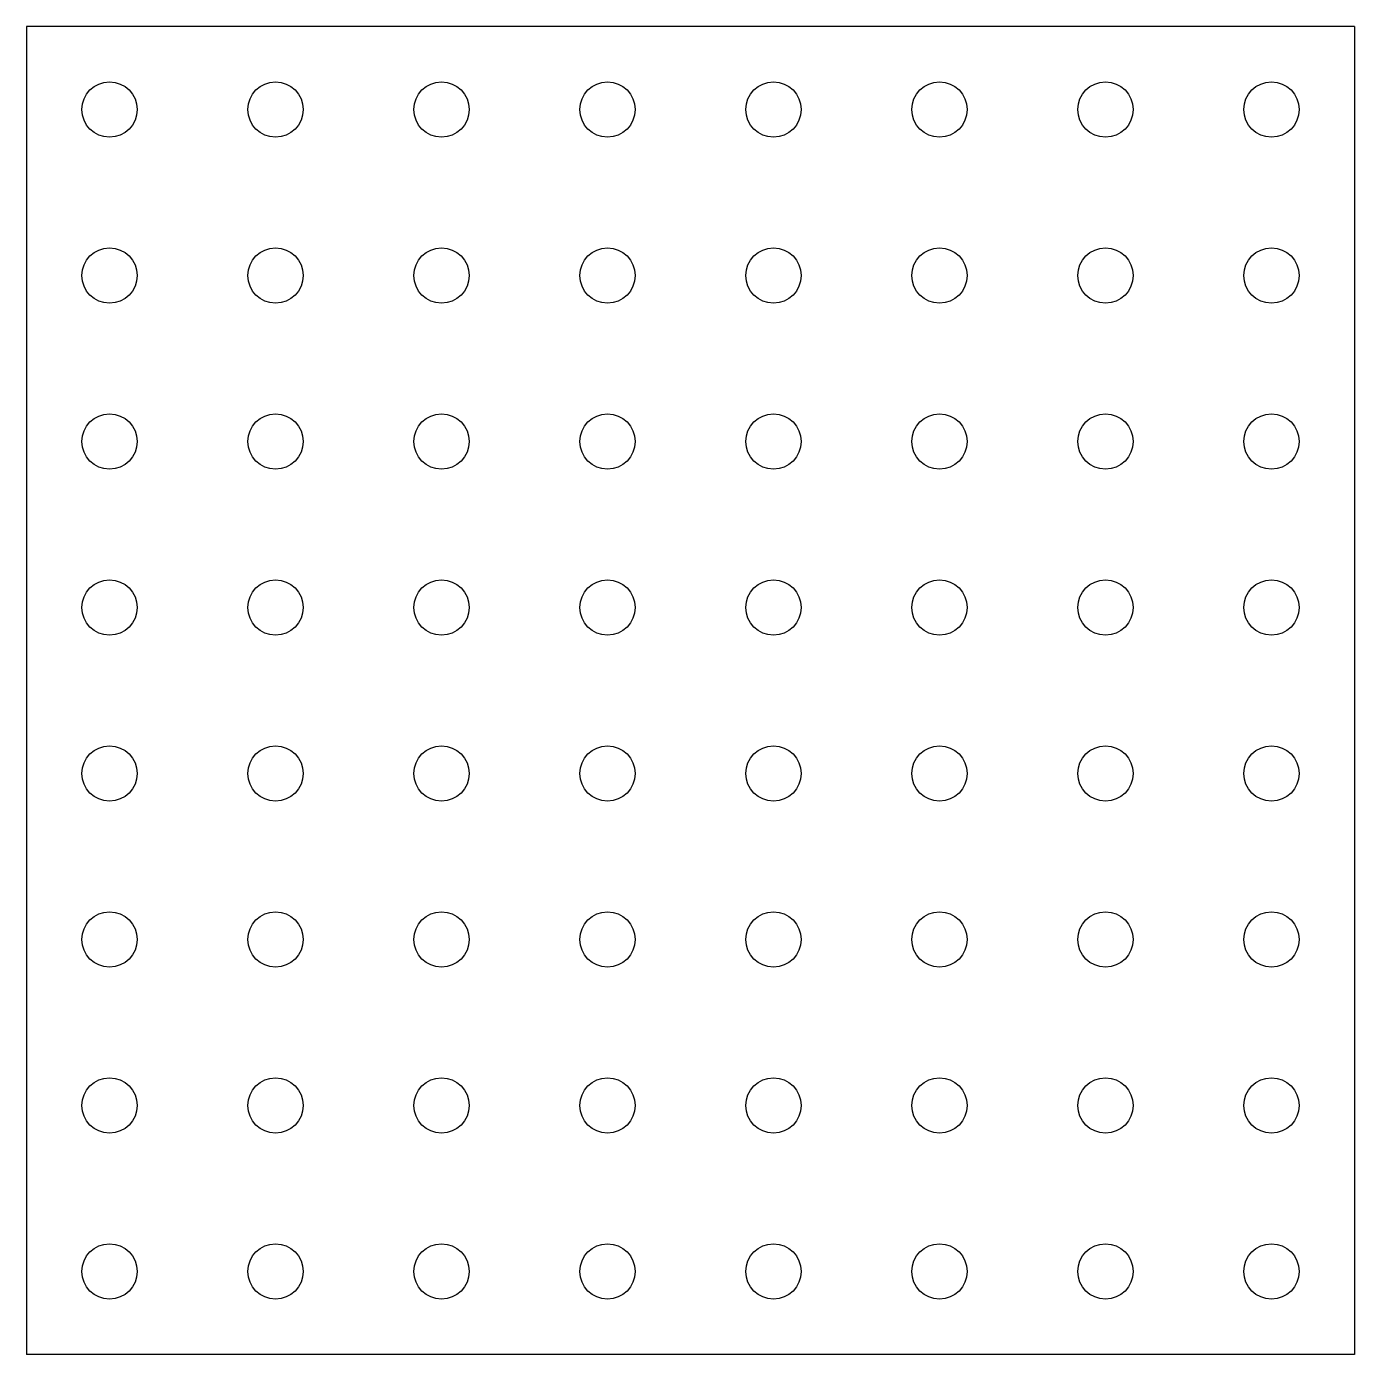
# Model space of a CAD drawing. Header units: millimetres. Extents: x 7.9 to 79.9, y 145.5 to 217.5.
import ezdxf

# ---------------------------------------------------------------- set-up
doc = ezdxf.new("R2010")
doc.units = ezdxf.units.MM
doc.layers.add('Default', color=7, linetype='Continuous')

# ---------------------------------------------------------------- blocks, each defined once
blk = doc.blocks.new('SE1')
at = {"layer": 'Default', "color": 7, "linetype": 'Continuous'}
for centre in [(66.443, 213.024), (75.443, 213.024), (66.443, 204.024), (75.443, 204.024)]:
    blk.add_circle(centre, 1.5, dxfattribs=at)
blk = doc.blocks.new('SE2')
at = {"layer": 'Default', "color": 7, "linetype": 'Continuous'}
for centre in [(48.443, 213.024), (57.443, 213.024), (48.443, 204.024), (57.443, 204.024)]:
    blk.add_circle(centre, 1.5, dxfattribs=at)
blk = doc.blocks.new('SE3')
at = {"layer": 'Default', "color": 7, "linetype": 'Continuous'}
for centre in [(30.443, 213.024), (39.443, 213.024), (30.443, 204.024), (39.443, 204.024)]:
    blk.add_circle(centre, 1.5, dxfattribs=at)
blk = doc.blocks.new('SE4')
at = {"layer": 'Default', "color": 7, "linetype": 'Continuous'}
for centre in [(12.443, 213.024), (21.443, 213.024), (12.443, 204.024), (21.443, 204.024)]:
    blk.add_circle(centre, 1.5, dxfattribs=at)
blk = doc.blocks.new('SE5')
at = {"layer": 'Default', "color": 7, "linetype": 'Continuous'}
for centre in [(66.443, 195.024), (75.443, 195.024), (66.443, 186.024), (75.443, 186.024)]:
    blk.add_circle(centre, 1.5, dxfattribs=at)
blk = doc.blocks.new('SE6')
at = {"layer": 'Default', "color": 7, "linetype": 'Continuous'}
for centre in [(48.443, 195.024), (57.443, 195.024), (48.443, 186.024), (57.443, 186.024)]:
    blk.add_circle(centre, 1.5, dxfattribs=at)
blk = doc.blocks.new('SE7')
at = {"layer": 'Default', "color": 7, "linetype": 'Continuous'}
for centre in [(30.443, 195.024), (39.443, 195.024), (30.443, 186.024), (39.443, 186.024)]:
    blk.add_circle(centre, 1.5, dxfattribs=at)
blk = doc.blocks.new('SE8')
at = {"layer": 'Default', "color": 7, "linetype": 'Continuous'}
for centre in [(12.443, 195.024), (21.443, 195.024), (12.443, 186.024), (21.443, 186.024)]:
    blk.add_circle(centre, 1.5, dxfattribs=at)
blk = doc.blocks.new('SE9')
at = {"layer": 'Default', "color": 7, "linetype": 'Continuous'}
for centre in [(66.443, 177.024), (75.443, 177.024), (66.443, 168.024), (75.443, 168.024)]:
    blk.add_circle(centre, 1.5, dxfattribs=at)
blk = doc.blocks.new('SE10')
at = {"layer": 'Default', "color": 7, "linetype": 'Continuous'}
for centre in [(48.443, 177.024), (57.443, 177.024), (48.443, 168.024), (57.443, 168.024)]:
    blk.add_circle(centre, 1.5, dxfattribs=at)
blk = doc.blocks.new('SE11')
at = {"layer": 'Default', "color": 7, "linetype": 'Continuous'}
for centre in [(30.443, 177.024), (39.443, 177.024), (30.443, 168.024), (39.443, 168.024)]:
    blk.add_circle(centre, 1.5, dxfattribs=at)
blk = doc.blocks.new('SE12')
at = {"layer": 'Default', "color": 7, "linetype": 'Continuous'}
for centre in [(12.443, 177.024), (21.443, 177.024), (12.443, 168.024), (21.443, 168.024)]:
    blk.add_circle(centre, 1.5, dxfattribs=at)
blk = doc.blocks.new('SE13')
at = {"layer": 'Default', "color": 7, "linetype": 'Continuous'}
for centre in [(66.443, 159.024), (75.443, 159.024), (66.443, 150.024), (75.443, 150.024)]:
    blk.add_circle(centre, 1.5, dxfattribs=at)
blk = doc.blocks.new('SE14')
at = {"layer": 'Default', "color": 7, "linetype": 'Continuous'}
for centre in [(48.443, 159.024), (57.443, 159.024), (48.443, 150.024), (57.443, 150.024)]:
    blk.add_circle(centre, 1.5, dxfattribs=at)
blk = doc.blocks.new('SE15')
at = {"layer": 'Default', "color": 7, "linetype": 'Continuous'}
for centre in [(30.443, 159.024), (39.443, 159.024), (30.443, 150.024), (39.443, 150.024)]:
    blk.add_circle(centre, 1.5, dxfattribs=at)
blk = doc.blocks.new('SE16')
at = {"layer": 'Default', "color": 7, "linetype": 'Continuous'}
for centre in [(12.443, 159.024), (21.443, 159.024), (12.443, 150.024), (21.443, 150.024)]:
    blk.add_circle(centre, 1.5, dxfattribs=at)
blk = doc.blocks.new('SE')
at = {"layer": 'Default'}
for name in ['SE4', 'SE3', 'SE2', 'SE1', 'SE8', 'SE7', 'SE6', 'SE5', 'SE12', 'SE11', 'SE10', 'SE9', 'SE16', 'SE15', 'SE14', 'SE13']:
    blk.add_blockref(name, (0, 0), dxfattribs=at)

msp = doc.modelspace()

# ---------------------------------------------------------------- linework, layer by layer
at = {"layer": 'Default', "color": 7, "linetype": 'Continuous'}
for p, q in [((7.943, 217.524), (7.943, 181.524)), ((43.943, 217.524), (7.943, 217.524)), ((79.943, 217.524), (43.943, 217.524)), ((79.943, 217.524), (79.943, 145.524)), ((7.943, 181.524), (7.943, 145.524)), ((43.943, 145.524), (7.943, 145.524)), ((79.943, 145.524), (43.943, 145.524))]:
    msp.add_line(p, q, dxfattribs=at)

# ---------------------------------------------------------------- block references
at = {"layer": 'Default'}
msp.add_blockref('SE', (0, 0), dxfattribs=at)

doc.saveas('drawing.dxf')
